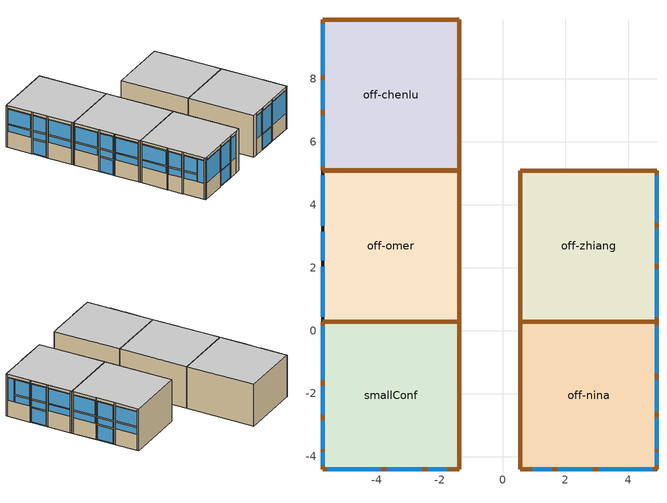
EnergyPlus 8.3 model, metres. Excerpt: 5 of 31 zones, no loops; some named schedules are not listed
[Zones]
off-zhiang
 floor to underfloor_void_space (internal_floor_4): 4.91,0.29 0.56,0.29 0.56,5.09 4.91,5.09 z1.12
 wall outside (insulated_metal_panel_wall_5): 4.91,2.1 4.91,3.3 / 4.91,3.4 4.91,4.95 / 4.91,0.43 4.91,2 z1.12:3.92
 wall outside (insulated_metal_panel_wall_mull): 4.91,2.1 4.91,3.3 / 4.91,3.4 4.91,4.95 / 4.91,0.43 4.91,2 z3.92:4.12
 wall outside (window_frame_uip0p49_mull_17): 4.91,3.3 4.91,3.4 / 4.91,4.95 4.91,5.09 / 4.91,0.29 4.91,0.43 / 4.91,2 4.91,2.1 z1.12:4.12
 wall to off-weili (internal_partition_9): 4.91,5.09 0.56,5.09 z1.12:4.12
 wall to corriSou (internal_partition_9): 0.56,5.09 0.56,0.29 z1.12:4.12
 wall to off-nina (internal_partition_9): 4.91,0.29 0.56,0.29 z1.12:4.12
 window (lowe_double_layer_uip0d43_100123456): 4.91,2.15 4.91,3.25 z1.17:2.17; 4.91,2.15 4.91,3.25 / 4.91,3.45 4.91,4.94 / 4.91,0.44 4.91,1.95 z2.84:3.87; 4.91,2.15 4.91,3.25 / 4.91,3.45 4.91,4.94 / 4.91,0.44 4.91,1.95 z2.27:2.73
 door inside (IRTSurface): 4.91,0.29 0.56,0.29 / 4.91,5.09 0.56,5.09 / 0.56,5.09 0.56,0.29 z1.12:4.12; 0.56,0.29 4.91,0.29 4.91,5.08 0.56,5.08 z4.12
 ceiling to roofS1 (ceiling_tile_panel_12): 0.56,0.29 4.91,0.29 4.91,5.09 0.56,5.09 z4.12
off-nina
 floor to underfloor_void_space (internal_floor_4): 4.91,-4.41 0.56,-4.41 0.56,0.29 4.91,0.29 z1.12
 wall outside (insulated_metal_panel_wall_5): 4.91,-2.61 4.91,-1.51 / 4.91,-1.41 4.91,0.15 / 0.91,-4.41 1.61,-4.41 / 1.71,-4.41 2.91,-4.41 / 3.01,-4.41 4.77,-4.41 / 4.91,-4.27 4.91,-2.71 z1.12:3.92
 wall outside (insulated_metal_panel_wall_mull): 4.91,-2.61 4.91,-1.51 / 4.91,-1.41 4.91,0.15 / 0.91,-4.41 1.61,-4.41 / 1.71,-4.41 2.91,-4.41 / 3.01,-4.41 4.77,-4.41 / 4.91,-4.27 4.91,-2.71 z3.92:4.12
 wall outside (window_frame_uip0p49_mull_17): 4.91,-1.51 4.91,-1.41 / 4.91,0.15 4.91,0.29 / 1.61,-4.41 1.71,-4.41 / 2.91,-4.41 3.01,-4.41 / 4.77,-4.41 4.91,-4.41 4.91,-4.27 / 4.91,-2.71 4.91,-2.61 z1.12:4.12
 wall to corriSou (internal_partition_9): 0.56,0.29 0.56,-4.41 z1.12:4.12
 wall adiabatic (insulated_metal_panel_wall_5): 0.56,-4.41 0.91,-4.41 z1.12:4.12
 window (lowe_double_layer_uip0d43_100123456): 4.91,-2.56 4.91,-1.56 / 4.91,-1.36 4.91,0.14 / 4.91,-3.76 4.91,-2.76 z2.84:3.87; 4.91,-2.56 4.91,-1.56 / 4.91,-1.36 4.91,0.14 / 4.91,-3.76 4.91,-2.76 z2.27:2.74; 4.91,-2.56 4.91,-1.56 / 1.76,-4.41 2.86,-4.41 z1.17:2.17; 0.96,-4.41 1.56,-4.41 / 1.76,-4.41 2.86,-4.41 / 3.06,-4.41 4.76,-4.41 / 4.91,-4.26 4.91,-3.86 z2.27:3.87
 door inside (IRTSurface): 0.56,0.29 0.56,-4.41 z1.12:4.12; 0.56,-4.41 4.91,-4.41 4.91,0.28 0.56,0.28 z4.12
 ceiling to roofS0 (ceiling_tile_panel_12): 0.56,-4.41 4.91,-4.41 4.91,0.29 0.56,0.29 z4.12
off-chenlu
 floor to underfloor_void_space (internal_floor_4): -1.37,5.09 -5.72,5.09 -5.72,9.89 -1.37,9.89 z1.12
 wall outside (insulated_metal_panel_wall_5): -5.72,9.75 -5.72,8.09 / -5.72,7.99 -5.72,6.99 / -5.72,6.89 -5.72,5.23 z1.12:3.92
 wall outside (insulated_metal_panel_wall_mull): -5.72,9.75 -5.72,8.09 / -5.72,7.99 -5.72,6.99 / -5.72,6.89 -5.72,5.23 z3.92:4.12
 wall outside (window_frame_uip0p49_mull_17): -5.72,9.89 -5.72,9.75 / -5.72,8.09 -5.72,7.99 / -5.72,6.99 -5.72,6.89 / -5.72,5.23 -5.72,5.09 z1.12:4.12
 wall to off-omer (internal_partition_9): -1.37,5.09 -5.72,5.09 z1.12:4.12
 wall to off-vivian (internal_partition_9): -5.72,9.89 -1.37,9.89 z1.12:4.12
 wall to corriSou (internal_partition_9): -1.37,9.89 -1.37,5.09 z1.12:4.12
 window (lowe_double_layer_uip0d43_100123456): -5.72,9.74 -5.72,8.14 / -5.72,7.94 -5.72,7.04 / -5.72,6.84 -5.72,5.24 z2.84:3.87; -5.72,9.74 -5.72,8.14 / -5.72,7.94 -5.72,7.04 / -5.72,6.84 -5.72,5.24 z2.27:2.74; -5.72,7.94 -5.72,7.04 z1.17:2.17
 door inside (IRTSurface): -5.72,9.89 -1.37,9.89 / -1.37,9.89 -1.37,5.09 / -1.37,5.09 -5.72,5.09 z1.12:4.12; -5.72,5.09 -1.37,5.09 -1.37,9.88 -5.72,9.88 z4.12
 ceiling to roofS2 (ceiling_tile_panel_12): -5.72,5.09 -1.37,5.09 -1.37,9.89 -5.72,9.89 z4.12
off-omer
 floor to underfloor_void_space (internal_floor_4): -1.37,0.29 -5.72,0.29 -5.72,5.09 -1.37,5.09 z1.12
 wall outside (insulated_metal_panel_wall_5): -5.72,4.95 -5.72,3.29 / -5.72,3.19 -5.72,2.19 / -5.72,2.09 -5.72,0.43 z1.12:3.92
 wall outside (insulated_metal_panel_wall_mull): -5.72,4.95 -5.72,3.29 / -5.72,3.19 -5.72,2.19 / -5.72,2.09 -5.72,0.43 z3.92:4.12
 wall outside (window_frame_uip0p49_mull_17): -5.72,5.09 -5.72,4.95 / -5.72,3.29 -5.72,3.19 / -5.72,2.19 -5.72,2.09 / -5.72,0.43 -5.72,0.29 z1.12:4.12
 wall to smallConf (internal_partition_9): -1.37,0.29 -5.72,0.29 z1.12:4.12
 wall to corriSou (internal_partition_9): -1.37,5.09 -1.37,0.29 z1.12:4.12
 window (lowe_double_layer_uip0d43_100123456): -5.72,4.94 -5.72,3.34 / -5.72,3.14 -5.72,2.24 / -5.72,2.04 -5.72,0.44 z2.84:3.87; -5.72,4.94 -5.72,3.34 / -5.72,3.14 -5.72,2.24 / -5.72,2.04 -5.72,0.44 z2.27:2.74; -5.72,3.14 -5.72,2.24 z1.17:2.17
 door inside (IRTSurface): -1.37,5.09 -1.37,0.29 / -1.37,0.29 -5.72,0.29 z1.12:4.12
 ceiling to roofS1 (ceiling_tile_panel_12): -5.72,0.29 -1.37,0.29 -1.37,5.09 -5.72,5.09 z4.12
smallConf
 floor to underfloor_void_space (internal_floor_4): -1.37,-4.41 -5.72,-4.41 -5.72,0.29 -1.37,0.29 z1.12
 wall outside (insulated_metal_panel_wall_5): -5.72,0.15 -5.72,-1.61 / -5.72,-1.71 -5.72,-2.71 / -5.72,-2.81 -5.72,-4.27 / -5.58,-4.41 -3.82,-4.41 / -3.72,-4.41 -2.52,-4.41 / -2.42,-4.41 -1.72,-4.41 z1.12:3.92
 wall outside (insulated_metal_panel_wall_mull): -5.72,0.15 -5.72,-1.61 / -5.72,-1.71 -5.72,-2.71 / -5.72,-2.81 -5.72,-4.27 / -5.58,-4.41 -3.82,-4.41 / -3.72,-4.41 -2.52,-4.41 / -2.42,-4.41 -1.72,-4.41 z3.92:4.12
 wall outside (window_frame_uip0p49_mull_17): -5.72,0.29 -5.72,0.15 / -5.72,-1.61 -5.72,-1.71 / -5.72,-2.71 -5.72,-2.81 / -5.72,-4.27 -5.72,-4.41 -5.58,-4.41 / -3.82,-4.41 -3.72,-4.41 / -2.52,-4.41 -2.42,-4.41 z1.12:4.12
 wall to corriSou (internal_partition_9): -1.37,0.29 -1.37,-4.41 z1.12:4.12
 wall adiabatic (insulated_metal_panel_wall_5): -1.72,-4.41 -1.37,-4.41 z1.12:4.12
 window (lowe_double_layer_uip0d43_100123456): -5.72,0.14 -5.72,-1.56 / -5.72,-1.76 -5.72,-2.66 / -5.72,-2.86 -5.72,-3.76 z2.84:3.87; -5.72,0.14 -5.72,-1.56 / -5.72,-1.76 -5.72,-2.66 / -5.72,-2.86 -5.72,-3.76 z2.27:2.74; -5.72,-3.86 -5.72,-4.26 / -5.57,-4.41 -3.87,-4.41 / -3.67,-4.41 -2.57,-4.41 / -2.37,-4.41 -1.77,-4.41 z2.27:3.87; -3.67,-4.41 -2.57,-4.41 z1.17:2.17
 door inside (IRTSurface): -1.37,0.29 -1.37,-4.41 z1.12:4.12; -5.72,-4.41 -1.37,-4.41 -1.37,0.28 -5.72,0.28 z4.12
 ceiling to roofS0 (ceiling_tile_panel_12): -5.72,-4.41 -1.37,-4.41 -1.37,0.29 -5.72,0.29 z4.12
[Building]
Building: North Axis {deg}=15; Terrain=Suburbs; Loads Convergence Tolerance Value=0.04; Temperature Convergence Tolerance Value {deltaC}=0.4; Solar Distribution=FullExterior; Maximum Number of Warmup Days=25; Minimum Number of Warmup Days=6
[Site:Location]
Pittsburgh PA USA: Latitude {deg}=40.36; Longitude {deg}=-79.92; Time Zone {hr}=-5; Elevation {m}=388
[SizingPeriod:DesignDay] Day of Month=15; Humidity Condition Type=WetBulb; Barometric Pressure {Pa}=96749.9; Wind Direction {deg}=0; Rain Indicator=No; Snow Indicator=No
Name | Month | Day Type | Maximum Dry-Bulb Temperature {C} | Daily Dry-Bulb Temperature Range {deltaC} | Wetbulb or DewPoint at Maximum Dry-Bulb {C} | Wind Speed {m/s} | Daylight Saving Time Indicator | Sky Clearness
Summer Design Day in Pittsburgh PA 99.6 | 7 | SummerDesignDay | 32.2 | 9.8 | 22.4 | 0 | Yes | 0.98
Winter Design Day in Pittsburgh PA 99.6 | 1 | WinterDesignDay | -14.7 | 0 | -14.7 | 11.2 | No | 0
[Site:GroundTemperature:BuildingSurface]
18, 18, 18, 18, 18, 18, 18, 18, 18, 18, 18, 18
[Site:GroundTemperature:FCfactorMethod]
January Ground Temperature {C}=2.1; February Ground Temperature {C}=1.21; March Ground Temperature {C}=2.79; April Ground Temperature {C}=5.27; May Ground Temperature {C}=11.76; June Ground Temperature {C}=16.77; July Ground Temperature {C}=20.14; August Ground Temperature {C}=21.17; September Ground Temperature {C}=19.42; October Ground Temperature {C}=15.53; November Ground Temperature {C}=10.34; December Ground Temperature {C}=5.52
[Site:GroundTemperature:Shallow]
14, 14, 14, 14, 14, 14, 14, 14, 14, 14, 14, 14
[Site:GroundTemperature:Deep]
14, 14, 14, 14, 14, 14, 14, 14, 14, 14, 14, 14
[Site:GroundReflectance]
0.2, 0.2, 0.2, 0.2, 0.2, 0.2, 0.2, 0.2, 0.2, 0.2, 0.2, 0.2
[Site:GroundReflectance:SnowModifier]
2, 2
[Material]
aerated_concrete_1cm: Rough, 0.05, 1.13, 2000, 1000, 0.9, 0.6, 0.6
steel_5mm: Rough, 0.05, 45, 7800, 480, 0.9, 0.6, 0.6
foam_polyisocyanate_105mm: Rough, 0.085, 0.03, 45, 1470, 0.9, 0.6, 0.6
gypsum_plasterboard_25mm: Rough, 0.025, 0.25, 900, 1000, 0.9, 0.5, 0.5
aluminium_2mm: Rough, 0.003, 230, 2700, 880, 0.9, 0.6, 0.6
pvc_3cm: Rough, 0.01, 0.16, 1380, 1000, 0.9, 0.6, 0.6
ceiling_tile_1cm: Rough, 0.005, 0.056, 380, 1000, 0.9, 0.5, 0.5
copper_2mm: Rough, 0.002, 400, 8600, 390, 0.9, 0.6, 0.6
[Material:NoMass] Roughness=Rough; Thermal Absorptance=0.9; Solar Absorptance=0.7; Visible Absorptance=0.7
Name | Thermal Resistance {m2-K/W}
carpet | 0.28
air_gap_10mm | 0.15
[Material:InfraredTransparent]
IRTMaterial
[WindowMaterial:Glazing]
lowe_glazing; glass_3mm: SpectralAverage, 0.006, 0.36, 0.093, 0.2, 0.5, 0.035, 0.054, 0, 0.84, 0.1, 0.9, 1
[WindowMaterial:Gas]
air_gap_6mm: Gas Type=Air; Thickness {m}=0.006
[WindowMaterial:Shade]
internal_shade_30004: Solar Transmittance=0.05; Solar Reflectance=0.35; Visible Transmittance=0.05; Visible Reflectance=0.35; Infrared Hemispherical Emissivity=0.9; Infrared Transmittance=0; Thickness {m}=0.005; Conductivity {W/m-K}=0.1; Shade to Glass Distance {m}=0.05; Top Opening Multiplier=0; Bottom Opening Multiplier=0; Left-Side Opening Multiplier=0; Right-Side Opening Multiplier=0; Airflow Permeability=0
[WindowMaterial:Blind]
external_reflector_30001: Horizontal, 0.37, 0.37, 0.01, 0, 1, 0.132, 0.7, 0.7, 0.132, 0.7, 0.7, 0.137, 0.7, 0.7, 0.137, 0.7, 0.7, 0, 0.84, 0.84, 1, 0.5, 0.5, 0.5, 0.5, 0, 90
blind_3002: Horizontal, 0.007, 0.005, 0.0002, 20, 221, 0, 0.8, 0.8, 0, 0.8, 0.8, 0, 0.8, 0.8, 0, 0.8, 0.8, 0, 0.9, 0.9, 0.02, 0.5, 0.5, 0.5, 0.5, 0, 0
[Construction]
insulated_metal_panel_wall_5: steel_5mm, foam_polyisocyanate_105mm, steel_5mm
internal_partition_9: gypsum_plasterboard_25mm, air_gap_10mm, gypsum_plasterboard_25mm
lowe_double_layer_uip0d43_100123456: lowe_glazing, air_gap_6mm, glass_3mm
lowe_double_layer_inside_blind_2001: lowe_glazing, air_gap_6mm, glass_3mm, blind_3002
lowe_double_layer_inside_shade_2003: lowe_glazing, air_gap_6mm, glass_3mm, internal_shade_30004
lowe_double_layer_outside_reflector_2004: external_reflector_30001, lowe_glazing, air_gap_6mm, glass_3mm
lowe_double_layer_outside_blind_2006: blind_3002, lowe_glazing, air_gap_6mm, glass_3mm
internal_floor_4: aerated_concrete_1cm, carpet
internal_floor_noCarpet: aerated_concrete_1cm
ceiling_tile_panel_12: ceiling_tile_1cm
IRTSurface: IRTMaterial
[Construction:InternalSource]
window_frame_uip0p49_mull_17: 2, 2, 1, 0.3, aluminium_2mm, pvc_3cm, copper_2mm
insulated_metal_panel_wall_mull: 2, 2, 1, 0.3, steel_5mm, foam_polyisocyanate_105mm, copper_2mm
[WindowProperty:ShadingControl] Shading Control Type=AlwaysOn; Shading Control Is Scheduled=No; Glare Control Is Active=No; Setpoint 2 {W/m2 or deg C}=0
Name | Shading Type | Construction with Shading | Type of Slat Angle Control for Blinds
interior_blind_control_1001 | InteriorBlind | lowe_double_layer_inside_blind_2001 | FixedSlatAngle
interior_shade_control_1003 | InteriorShade | lowe_double_layer_inside_shade_2003 | FixedSlatAngle
external_reflector_control_1004 | ExteriorBlind | lowe_double_layer_outside_reflector_2004 | BlockBeamSolar
external_blind_control_1006 | ExteriorBlind | lowe_double_layer_outside_blind_2006 | FixedSlatAngle
[Zone] Type=1; Multiplier=1; Zone Inside Convection Algorithm=TARP; Part of Total Floor Area=Yes
off-zhiang; off-nina; off-chenlu; off-omer; smallConf
[RoomAirModelType] Room-Air Modeling Type=UnderFloorAirDistributionInterior; Air Temperature Coupling Strategy=DIRECT
Name | Zone
off-nina RoomAir Model | off-nina
off-omer RoomAir Model | off-omer
smallConf RoomAir Model | smallConf
[InternalMass] Construction=internal_floor_noCarpet; Total area exposed to Zone {m2}=60.1234
Name | Zone
chenlu_intMass | off-chenlu
nina_intMass | off-nina
omer_intMass | off-omer
zhiang_intMass | off-zhiang
smallConf_intMass | smallConf
[RoomAirSettings:UnderFloorAirDistributionInterior] Number of Diffusers=2; Power per Plume=Autocalculate; Design Effective Area of Diffuser {m2}=Autocalculate; Diffuser Slot Angle from Vertical {deg}=Autocalculate; Temperature Difference Threshold for Reporting {deltaC}=0.001; Diffuser Type=Swirl; Transition Height {m}=1.7; Coefficient A=Autocalculate; Coefficient B=Autocalculate; Coefficient C=Autocalculate; Coefficient D=Autocalculate; Coefficient E=Autocalculate
off-nina; off-omer; smallConf
[ZoneMixing] Schedule=On 24/7; Design Flow Rate Calculation Method=AirChanges/Hour; Air Changes per Hour {ACH}=10; Delta Temperature=0
Name | Zone | Source Zone
weili_to_zhiang_mixing | off-zhiang | off-weili
zhiang_to_weili_mixing | off-weili | off-zhiang
corriSou_to_zhiang_mixing | off-zhiang | corriSou
zhiang_to_corriSou_mixing | corriSou | off-zhiang
nina_to_zhiang_mixing | off-zhiang | off-nina
zhiang_to_nina_mixing | off-nina | off-zhiang
nina_to_corriSou_mixing | corriSou | off-nina
corriSou_to_nina_mixing | off-nina | corriSou
smallConf_to_corriSou_mixing | corriSou | smallConf
corriSou_to_smallConf_mixing | smallConf | corriSou
smallConf_to_omer_mixing | off-omer | smallConf
omer_to_smallConf_mixing | smallConf | off-omer
corriSou_to_omer_mixing | off-omer | corriSou
omer_to_corriSou_mixing | corriSou | off-omer
chenlu_to_omer_mixing | off-omer | off-chenlu
omer_to_chenlu_mixing | off-chenlu | off-omer
chenlu_to_corriSou_mixing | corriSou | off-chenlu
corriSou_to_chenlu_mixing | off-chenlu | corriSou
chenlu_to_vivian_mixing | off-vivian | off-chenlu
vivian_to_chenlu_mixing | off-chenlu | off-vivian
[People] Number of People Calculation Method=People; Fraction Radiant=0.3; Sensible Heat Fraction=AutoCalculate; Activity Level Schedule=Activity Schedule Seated; Carbon Dioxide Generation Rate {m3/s-W}=3.82e-08; Enable ASHRAE 55 Comfort Warnings=No; Mean Radiant Temperature Calculation Type=ZoneAveraged; Work Efficiency Schedule=Work efficiency; Clothing Insulation Calculation Method=ClothingInsulationSchedule; Clothing Insulation Schedule=Clothing Schedule Normal; Air Velocity Schedule=AirVelocitySchedule
Name | Zone or ZoneList | Number of People Schedule | Number of People
People off-zhiang | off-zhiang | iw_office_allyear_occ | 1
People off-nina | off-nina | iw_office_term_related_occ | 1
People off-chenlu | off-chenlu | iw_office_term_related_occ | 4
People off-omer | off-omer | iw_office_allyear_occ | 1
People smallConf | smallConf | iw_classroom_occ | 2.0445
[Lights] Design Level Calculation Method=LightingLevel; Return Air Fraction=0; Fraction Radiant=0.42; Fraction Visible=0.18; Fraction Replaceable=1
Name | Zone or ZoneList | Schedule | Lighting Level {W}
off-zhiang General lighting | off-zhiang | iw_office_phd_light | 375.84
off-nina General lighting | off-nina | iw_off | 368.01
off-chenlu General lighting | off-chenlu | iw_office_phd_light | 375.84
off-omer General lighting | off-omer | iw_off | 375.84
smallConf General lighting | smallConf | iw_off | 368.01
[ElectricEquipment] Design Level Calculation Method=EquipmentLevel; Fraction Latent=0; Fraction Radiant=0.2; Fraction Lost=0
Name | Zone or ZoneList | Schedule | Design Level {W}
off-zhiang Computing gain 1 | off-zhiang | iw_office_allyear_occ | 500
off-nina Computing gain 1 | off-nina | iw_office_term_related_occ | 150
off-chenlu Computing gain 1 | off-chenlu | iw_office_term_related_occ | 500
off-omer Computing gain 1 | off-omer | iw_office_allyear_occ | 150
[ZoneInfiltration:DesignFlowRate] Schedule=Infiltration_Mar_More; Design Flow Rate Calculation Method=Flow/zone; Constant Term Coefficient=1.2; Temperature Term Coefficient=0; Velocity Term Coefficient=0; Velocity Squared Term Coefficient=0
Name | Zone or ZoneList | Design Flow Rate {m3/s}
off-zhiang Infiltration | off-zhiang | 0.00522
off-nina Infiltration | off-nina | 0.005111
off-chenlu Infiltration | off-chenlu | 0.00522
off-omer Infiltration | off-omer | 0.00522
smallConf Infiltration | smallConf | 0.005111
[EnergyManagementSystem:Actuator]
Name | Actuated Component Unique | Actuated Component Type | Actuated Component Control Type
Set_DOAS_desiccant_sys_op | DOAS_desiccant_sys_op | Schedule:Compact | Schedule Value
Set_desiccant_wheel_op | desiccant_wheel_op | Schedule:Compact | Schedule Value
Set_regen_fan_op | regen_fan_op | Schedule:Compact | Schedule Value
Set_oat | Environment | Weather Data | Outdoor Dry Bulb
Set_oah | Environment | Weather Data | Outdoor Relative Humidity
Set_oadwp | Environment | Weather Data | Outdoor Dew Point
Set_solDir | Environment | Weather Data | Direct Solar
Set_solDif | Environment | Weather Data | Diffuse Solar
Set_wds | Environment | Weather Data | Wind Speed
Set_wdd | Environment | Weather Data | Wind Direction
[EnergyManagementSystem:OutputVariable]
IW North Zone Average Temperature: IW_Node4_N_T_Ave; Averaged; ZoneTimeStep; ; C
IW Chilled Water System Internal Enable Flag: IW_CWS_IEN; Averaged; ZoneTimeStep
IW Hot Water System OA Enable Flag: IW_HW_OEN; Averaged; ZoneTimeStep
IW Cooling Mode Flag: IW_COOLMODE; Averaged; ZoneTimeStep
IW Heating Mode Flag: IW_HEATMODE; Averaged; ZoneTimeStep
IW Swing Mode Flag: IW_SWINGMODE; Averaged; ZoneTimeStep
IW Free Cooling Mode Flag: IW_FREECOOL; Averaged; ZoneTimeStep
IW Maximum Dewpoint of North Zones: IW_MAX_ZDP; Averaged; ZoneTimeStep; ; C
IW Average Dewpoint of North Zones: IW_AVG_ZDP; Averaged; ZoneTimeStep; ; C
IW Effective Zone Air Temperature Setpoint: IAT_EFFEC_STPT; Averaged; ZoneTimeStep; ; C
IW Is Daytime Flag: IS_DAY; Averaged; ZoneTimeStep
IW Average CO2 Level of Sensored Zones: AVE_CO2; Averaged; ZoneTimeStep; ; ppm
IW Heating Switch Flag: Heating_switch; Averaged; ZoneTimeStep
IW Base Zone Air Temperature Setpoint: IAT_temp_stpt_base; Averaged; ZoneTimeStep; ; C
IW Hot Water System OA Enable Flag OA Setpoint: HWOEN_stpt; Averaged; ZoneTimeStep; ; C
IW Zone Air Temperature Setpoint Heating Setback for Weekend: Heating_weekendsetback; Averaged; ZoneTimeStep; ; C
IW Zone Air Temperature Setpoint Heating Setback for Night: Heating_nightsetback; Averaged; ZoneTimeStep; ; C
IW Hot Water System Supply Water Temperature Setpoint: Heating_spw_stpt; Averaged; ZoneTimeStep; ; C
IW Semco Operation Enable on Indoor Air Temperature Flag Temperature Setpoint: Semco_T_SP; Averaged; ZoneTimeStep; ; C
IW Semco Operation Enable on Indoor Air Dewpoint Flag Temperature Setpoint: Semco_DP_SP; Averaged; ZoneTimeStep; ; C
IW Semco DX Coil Leaving Temperature Setpoint: DOAS_RADT_STPT; Averaged; ZoneTimeStep; ; C
IW Semco Operation Flag: SEMCO_SYS_OP_SENSOR; Averaged; ZoneTimeStep
IW Outdoor Dry Bulb Air Temperature: OAT2017_SENSOR; Averaged; ZoneTimeStep; ; C
IW Outdoor Air Relative Humidity: OAH2017_SENSOR; Averaged; ZoneTimeStep; ; %
IW Outdoor Air Dew Point: OADWP2017_SENSOR; Averaged; ZoneTimeStep; ; C
IW Outdoor Air Wind Speed: OAWDS2017_SENSOR; Averaged; ZoneTimeStep; ; m/s
IW Outdoor Air Wind Direction: OAWDD2017_SENSOR; Averaged; ZoneTimeStep; ; deg
IW Outdoor Direct Beam Solar Radiation: SOLDIR2017_SENSOR; Averaged; ZoneTimeStep; ; W/m2
IW Outdoor Diffuse Horizontal Solar Radiation: SOLDIF2017_SENSOR; Averaged; ZoneTimeStep; ; W/m2
IW Mullion Operation Flag Action: Set_mullion_op; Averaged; ZoneTimeStep
IW Radiant Panel Operation Flag Action: Set_radiant_panel_op; Averaged; ZoneTimeStep
IW Coolwave Operation Flag Action: Set_coolwave_op; Averaged; ZoneTimeStep
IW Zhiang FCU Operation Flag Action: Set_zhiang_fcu_op; Averaged; ZoneTimeStep
IW Chenlu FCU Operation Flag Action: Set_chenlu_fcu_op; Averaged; ZoneTimeStep
IW Semco System Operation Flag Action: Set_semco_sys_op; Averaged; ZoneTimeStep
IW Hot Water Loop Operation Flag Action: Set_HWLoop_op; Averaged; ZoneTimeStep
IW Chilled Water Loop Operation Flag Action: Set_CHWLoop_op; Averaged; ZoneTimeStep
IW Mullion Heating Control Temperature Action High: Set_mullion_heating_control_temp_high; Averaged; ZoneTimeStep
IW Mullion Heating Control Temperature Action Low: Set_mullion_heating_control_temp_low; Averaged; ZoneTimeStep
IW Mullion Cooling Control Temperature Action High: Set_mullion_cooling_control_temp_high; Averaged; ZoneTimeStep
IW Mullion Cooling Control Temperature Action Low: Set_mullion_cooling_control_temp_low; Averaged; ZoneTimeStep
IW Chilled Water Supply Temperature Setpoint Action: Set_chw_sp_stpt; Averaged; ZoneTimeStep; ; C
IW Hot Water Supply Temperature Setpoint Action: Set_hw_sp_stpt; Averaged; ZoneTimeStep; ; C
IW DOAS Heat Recovery System Operation Flag Action: Set_DOAS_htrv_op; Averaged; ZoneTimeStep
IW DOAS Burner System Operation Flag Action: Set_burner_op; Averaged; ZoneTimeStep
IW DOAS Desiccant System Operation Flag Action: Set_DOAS_desiccant_sys_op; Averaged; ZoneTimeStep
IW DOAS Desiccant Wheel Operation Flag Action: Set_desiccant_wheel_op; Averaged; ZoneTimeStep
IW DOAS Regen Fan Operation Flag Action: Set_regen_fan_op; Averaged; ZoneTimeStep
Mullion Heating Control Temperature High Schedule Value: mullion_heating_control_temp_high_sensor; Averaged; ZoneTimeStep; ; C
Mullion Heating Control Temperature Low Schedule Value: mullion_heating_control_temp_low_sensor; Averaged; ZoneTimeStep; ; C
[Schedule:Compact]
Work efficiency: Through: 12/31, For: AllDays, Until: 24:00, 0
AirVelocitySchedule: Through: 12/31, For: AllDays, Until: 24:00, .137
On 24/7: Through: 12/31, For: AllDays, Until: 24:00, 1
iw_office_allyear_occ: Through: 15 Jan, For: AllDays, Until: 24:00, 0.05, Through: 20 Dec, For: Weekdays SummerDesignDay, Until: 08:00, 0.25, Until: 09:00, 0.75, Until: 12:00, 1, Until: 13:00, 0.75, Until: 17:00, 1, Until: 18:00, 0.5, Until: 19:00, 0.25, Until: 24:00, 0.05, For: Weekends, Until: 24:00, 0.05, For: Holidays, Until: 24:00, 0.05, For: WinterDesignDay AllOtherDays, Until: 24:00, 0.05, Through: 31 Dec, For: AllDays, Until: 24:00, 0.05
Clothing Schedule Normal: Through: 4/1, For: AllDays, Until: 24:00, 1, Through: 9/30, For: AllDays, Until: 24:00, .5, Through: 12/31, For: AllDays, Until: 24:00, 1
Activity Schedule Seated: Through: 12/31, For: AllDays, Until: 24:00, 110.7
